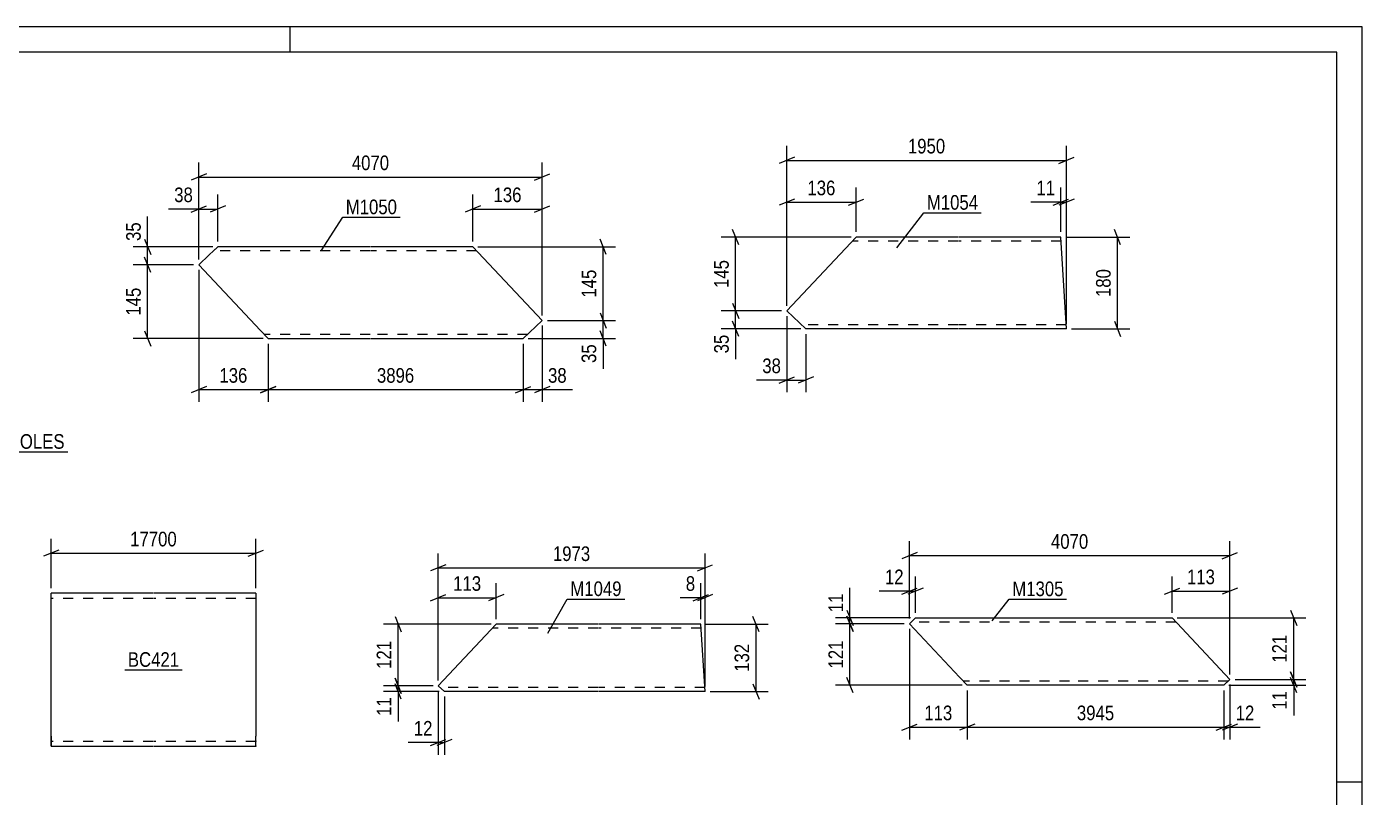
# Model space of a CAD drawing. Header units: millimetres. Extents: x 0 to 420, y 0 to 297.
# Drawn here: x 158.4 to 420, y 146 to 297 of the extents above; entities that cross this region are included whole.
import ezdxf

# ---------------------------------------------------------------- set-up
doc = ezdxf.new("R2010")
doc.units = ezdxf.units.MM
doc.linetypes.add('DXK_LINE_DOT2', pattern=[3.9198, 1.9599, -1.9599])
doc.styles.add('Arial Narrow', font='ARIALN.TTF', dxfattribs={"height": 0.2})

# ---------------------------------------------------------------- blocks, each defined once
blk = doc.blocks.new('Unknown-761544189-1163')
at = {"color": 5, "linetype": 'Continuous'}
for p, q in [((420, 297), (0, 297)), ((210, 292), (210, 297)), ((420, 0), (420, 297)), ((415, 292), (5, 292)), ((415, 5), (415, 292)), ((420, 149), (415, 149))]:
    blk.add_line(p, q, dxfattribs=at)
blk = doc.blocks.new('Part-761544189-8675 - 8674')
at = {"color": 2, "linetype": 'Continuous'}
for p, q in [((307.25, 241.32), (320.86, 255.78)), ((340.86, 255.78), (320.86, 255.78)), ((360.96, 255.78), (340.96, 255.78)), ((362.06, 237.78), (360.96, 255.78)), ((311, 237.78), (307.25, 241.32)), ((340.86, 237.78), (311, 237.78)), ((362.06, 237.78), (340.96, 237.78))]:
    blk.add_line(p, q, dxfattribs=at)
at = {"color": 7, "linetype": 'DXK_LINE_DOT2'}
for p, q in [((340.86, 254.98), (320.1, 254.98)), ((361.01, 254.98), (340.96, 254.98)), ((340.86, 238.58), (310.15, 238.58)), ((362.01, 238.58), (340.96, 238.58)), ((362.01, 238.58), (362.01, 238.65))]:
    blk.add_line(p, q, dxfattribs=at)
blk = doc.blocks.new('Part-761544189-8682 - 8681')
at = {"color": 2, "linetype": 'Continuous'}
for p, q in [((195.82, 253.9), (194.12, 252.3)), ((225.67, 253.9), (195.82, 253.9)), ((245.77, 253.9), (225.77, 253.9)), ((259.38, 239.43), (245.77, 253.9)), ((194.12, 252.3), (192.07, 250.37)), ((204.17, 237.5), (192.07, 250.37)), ((259.38, 239.43), (255.62, 235.9)), ((205.67, 235.9), (204.17, 237.5)), ((205.67, 235.9), (225.67, 235.9)), ((225.77, 235.9), (255.62, 235.9))]:
    blk.add_line(p, q, dxfattribs=at)
at = {"color": 7, "linetype": 'DXK_LINE_DOT2'}
for p, q in [((195.82, 253.9), (194.77, 252.91)), ((225.67, 253.1), (194.97, 253.1)), ((246.52, 253.1), (225.77, 253.1)), ((205.56, 236.02), (204.17, 237.5)), ((225.67, 236.7), (204.92, 236.7)), ((256.47, 236.7), (225.77, 236.7))]:
    blk.add_line(p, q, dxfattribs=at)
blk = doc.blocks.new('Part-761544189-8647 - 8645')
at = {"color": 2, "linetype": 'Continuous'}
for p, q in [((331.28, 180.04), (332.48, 181.17)), ((332.48, 181.17), (362.63, 181.17)), ((362.73, 181.17), (382.73, 181.17)), ((394.08, 169.1), (382.73, 181.17)), ((341.13, 169.57), (331.28, 180.04)), ((342.63, 167.97), (341.13, 169.57)), ((362.63, 167.97), (342.63, 167.97)), ((392.88, 167.97), (362.73, 167.97)), ((392.88, 167.97), (394.08, 169.1))]:
    blk.add_line(p, q, dxfattribs=at)
at = {"color": 7, "linetype": 'DXK_LINE_DOT2'}
for p, q in [((362.63, 180.37), (331.63, 180.37)), ((383.48, 180.37), (362.73, 180.37)), ((342.52, 168.09), (341.13, 169.57)), ((362.63, 168.77), (341.88, 168.77)), ((393.73, 168.77), (362.73, 168.77))]:
    blk.add_line(p, q, dxfattribs=at)
blk = doc.blocks.new('Part-761544189-8655 - 8654')
at = {"color": 2, "linetype": 'Continuous'}
for p, q in [((238.99, 167.89), (250.34, 179.96)), ((270.34, 179.96), (250.34, 179.96)), ((290.44, 179.96), (270.44, 179.96)), ((291.25, 166.76), (290.44, 179.96)), ((240.19, 166.76), (238.99, 167.89)), ((270.34, 166.76), (240.19, 166.76)), ((291.25, 166.76), (270.44, 166.76))]:
    blk.add_line(p, q, dxfattribs=at)
at = {"color": 7, "linetype": 'DXK_LINE_DOT2'}
for p, q in [((270.34, 179.16), (249.59, 179.16)), ((290.49, 179.16), (270.44, 179.16)), ((270.34, 167.56), (239.34, 167.56)), ((291.2, 167.56), (270.44, 167.56)), ((291.2, 167.56), (291.2, 167.62))]:
    blk.add_line(p, q, dxfattribs=at)
blk = doc.blocks.new('Part-761544189-8752 - 8751')
at = {"color": 2, "linetype": 'Continuous'}
for p, q in [((183.17, 185.99), (163.17, 185.99)), ((163.17, 157.99), (163.17, 185.99)), ((203.27, 185.99), (183.27, 185.99)), ((203.27, 185.99), (203.27, 183.99)), ((203.27, 183.99), (203.27, 157.99)), ((163.17, 157.99), (163.17, 155.99)), ((203.27, 155.99), (203.27, 157.99)), ((183.17, 155.99), (163.17, 155.99)), ((203.27, 155.99), (183.27, 155.99))]:
    blk.add_line(p, q, dxfattribs=at)
at = {"color": 7, "linetype": 'DXK_LINE_DOT2'}
for p, q in [((183.17, 184.99), (163.17, 184.99)), ((203.27, 184.99), (183.27, 184.99)), ((163.17, 156.14), (163.17, 157.99)), ((163.17, 156.99), (163.17, 157.06)), ((183.17, 156.99), (163.17, 156.99)), ((203.27, 156.99), (183.27, 156.99)), ((203.27, 156.99), (203.27, 157.99)), ((203.27, 157.06), (203.27, 156.99)), ((203.27, 156.14), (203.27, 155.99))]:
    blk.add_line(p, q, dxfattribs=at)
blk = doc.blocks.new('StraightDimension-761544189-8926 - 8674')
at = {"color": 7, "linetype": 'Continuous'}
for p, q in [((307.25, 240.32), (307.25, 225.38)), ((311, 236.78), (311, 225.38)), ((305.75, 227.18), (308.75, 228.38)), ((307.25, 227.78), (311, 227.78)), ((312.5, 228.38), (309.5, 227.18))]:
    blk.add_line(p, q, dxfattribs=at)
at = {"color": 0}
blk.add_wipeout([(306.72, 228.53), (306.72, 232.73), (301.87, 232.73), (301.87, 228.53)], dxfattribs=at)
at = {"color": 7, "linetype": 'Continuous'}
blk.add_line((307.25, 227.78), (301.34, 227.78), dxfattribs=at)
blk.add_line((307.25, 227.78), (301.34, 227.78), dxfattribs=at)
at = {"color": 3, "style": 'Arial Narrow'}
blk.add_text('38', height=2.863, dxfattribs=at).set_placement((302.47, 229.13))
blk = doc.blocks.new('StraightDimension-761544189-8918 - 8674')
at = {"color": 7, "linetype": 'Continuous'}
for p, q in [((360.96, 256.78), (360.96, 265.48)), ((362.06, 238.78), (362.06, 265.48)), ((359.46, 262.03), (362.46, 263.23)), ((363.56, 263.23), (360.56, 262.03)), ((360.96, 262.63), (362.06, 262.63))]:
    blk.add_line(p, q, dxfattribs=at)
at = {"color": 0}
blk.add_wipeout([(360.43, 263.38), (360.43, 267.58), (355.57, 267.58), (355.57, 263.38)], dxfattribs=at)
at = {"color": 7, "linetype": 'Continuous'}
blk.add_line((360.96, 262.63), (355.05, 262.63), dxfattribs=at)
blk.add_line((360.96, 262.63), (355.05, 262.63), dxfattribs=at)
at = {"color": 3, "style": 'Arial Narrow'}
blk.add_text('11', height=2.863, dxfattribs=at).set_placement((356.17, 263.98))
blk = doc.blocks.new('StraightDimension-761544189-8931 - 8674')
at = {"color": 7, "linetype": 'Continuous'}
for p, q in [((306.25, 241.32), (294.4, 241.32)), ((296.65, 242.82), (297.85, 239.82)), ((297.25, 237.78), (297.25, 241.32)), ((297.85, 236.28), (296.65, 239.28)), ((310, 237.78), (294.4, 237.78))]:
    blk.add_line(p, q, dxfattribs=at)
at = {"color": 0}
blk.add_wipeout([(296.5, 237.26), (292.3, 237.26), (292.3, 232.4), (296.5, 232.4)], dxfattribs=at)
at = {"color": 7, "linetype": 'Continuous'}
blk.add_line((297.25, 237.78), (297.25, 231.88), dxfattribs=at)
blk.add_line((297.25, 237.78), (297.25, 231.88), dxfattribs=at)
at = {"color": 3, "style": 'Arial Narrow'}
blk.add_text('35', height=2.863, rotation=90.0002, dxfattribs=at).set_placement((295.9, 233))
blk = doc.blocks.new('StraightDimension-761544189-8938 - 8674')
at = {"color": 7, "linetype": 'Continuous'}
for p, q in [((372.66, 254.28), (371.46, 257.28)), ((361.96, 255.78), (374.46, 255.78)), ((372.06, 237.78), (372.06, 255.78)), ((371.46, 239.28), (372.66, 236.28)), ((363.06, 237.78), (374.46, 237.78))]:
    blk.add_line(p, q, dxfattribs=at)
at = {"color": 0}
blk.add_wipeout([(371.31, 250.13), (367.11, 250.13), (367.11, 243.44), (371.31, 243.44)], dxfattribs=at)
at = {"color": 3, "style": 'Arial Narrow'}
blk.add_text('180', height=2.863, rotation=90.0002, dxfattribs=at).set_placement((370.71, 244.04))
blk = doc.blocks.new('StraightDimension-761544189-8930 - 8674')
at = {"color": 7, "linetype": 'Continuous'}
for p, q in [((297.85, 254.28), (296.65, 257.28)), ((319.86, 255.78), (294.4, 255.78)), ((297.25, 241.32), (297.25, 255.78)), ((306.25, 241.32), (294.4, 241.32)), ((296.65, 242.82), (297.85, 239.82))]:
    blk.add_line(p, q, dxfattribs=at)
at = {"color": 0}
blk.add_wipeout([(296.5, 251.89), (292.3, 251.89), (292.3, 245.21), (296.5, 245.21)], dxfattribs=at)
at = {"color": 3, "style": 'Arial Narrow'}
blk.add_text('145', height=2.863, rotation=90.0002, dxfattribs=at).set_placement((295.9, 245.81))
blk = doc.blocks.new('StraightDimension-761544189-8922 - 8674')
at = {"color": 7, "linetype": 'Continuous'}
for p, q in [((307.25, 242.32), (307.25, 265.48)), ((320.86, 256.78), (320.86, 265.48)), ((308.75, 263.23), (305.75, 262.03)), ((307.25, 262.63), (320.86, 262.63)), ((319.36, 262.03), (322.36, 263.23))]:
    blk.add_line(p, q, dxfattribs=at)
at = {"color": 0}
blk.add_wipeout([(317.39, 263.38), (317.39, 267.58), (310.71, 267.58), (310.71, 263.38)], dxfattribs=at)
at = {"color": 3, "style": 'Arial Narrow'}
blk.add_text('136', height=2.863, dxfattribs=at).set_placement((311.31, 263.98))
blk = doc.blocks.new('StraightDimension-761544189-8944 - 8674')
at = {"color": 7, "linetype": 'Continuous'}
for p, q in [((307.25, 242.32), (307.25, 273.67)), ((362.06, 238.78), (362.06, 273.67)), ((308.75, 271.42), (305.75, 270.22)), ((307.25, 270.82), (362.06, 270.82)), ((360.56, 270.22), (363.56, 271.42))]:
    blk.add_line(p, q, dxfattribs=at)
at = {"color": 0}
blk.add_wipeout([(338.91, 271.57), (338.91, 275.77), (330.4, 275.77), (330.4, 271.57)], dxfattribs=at)
at = {"color": 3, "style": 'Arial Narrow'}
blk.add_text('1950', height=2.863, dxfattribs=at).set_placement((331, 272.17))
blk = doc.blocks.new('StraightDimension-761544189-8980 - 8681')
at = {"color": 7, "linetype": 'Continuous'}
for p, q in [((192.07, 251.37), (192.07, 270.4)), ((259.38, 240.43), (259.38, 270.4)), ((193.57, 268.15), (190.57, 266.95)), ((192.07, 267.55), (259.38, 267.55)), ((257.88, 266.95), (260.88, 268.15))]:
    blk.add_line(p, q, dxfattribs=at)
at = {"color": 0}
blk.add_wipeout([(229.98, 268.3), (229.98, 272.5), (221.47, 272.5), (221.47, 268.3)], dxfattribs=at)
at = {"color": 3, "style": 'Arial Narrow'}
blk.add_text('4070', height=2.863, dxfattribs=at).set_placement((222.07, 268.9))
blk = doc.blocks.new('StraightDimension-761544189-8972 - 8681')
at = {"color": 7, "linetype": 'Continuous'}
for p, q in [((246.77, 253.9), (273.69, 253.9)), ((271.89, 252.4), (270.69, 255.4)), ((271.29, 239.43), (271.29, 253.9)), ((270.69, 240.93), (271.89, 237.93)), ((260.38, 239.43), (273.69, 239.43))]:
    blk.add_line(p, q, dxfattribs=at)
at = {"color": 0}
blk.add_wipeout([(270.54, 250.01), (266.34, 250.01), (266.34, 243.32), (270.54, 243.32)], dxfattribs=at)
at = {"color": 3, "style": 'Arial Narrow'}
blk.add_text('145', height=2.863, rotation=90.0002, dxfattribs=at).set_placement((269.94, 243.92))
blk = doc.blocks.new('StraightDimension-761544189-8960 - 8681')
at = {"color": 7, "linetype": 'Continuous'}
for p, q in [((190.57, 260.68), (193.57, 261.88)), ((192.07, 251.37), (192.07, 264.13)), ((197.32, 261.88), (194.32, 260.68)), ((195.82, 254.9), (195.82, 264.13)), ((192.07, 261.28), (195.82, 261.28))]:
    blk.add_line(p, q, dxfattribs=at)
at = {"color": 0}
blk.add_wipeout([(191.54, 262.03), (191.54, 266.23), (186.68, 266.23), (186.68, 262.03)], dxfattribs=at)
at = {"color": 7, "linetype": 'Continuous'}
blk.add_line((192.07, 261.28), (186.16, 261.28), dxfattribs=at)
blk.add_line((192.07, 261.28), (186.16, 261.28), dxfattribs=at)
at = {"color": 3, "style": 'Arial Narrow'}
blk.add_text('38', height=2.863, dxfattribs=at).set_placement((187.28, 262.63))
blk = doc.blocks.new('StraightDimension-761544189-8956 - 8681')
at = {"color": 7, "linetype": 'Continuous'}
for p, q in [((247.27, 261.88), (244.27, 260.68)), ((245.77, 254.9), (245.77, 264.13)), ((257.88, 260.68), (260.88, 261.88)), ((259.38, 240.43), (259.38, 264.13)), ((245.77, 261.28), (259.38, 261.28))]:
    blk.add_line(p, q, dxfattribs=at)
at = {"color": 0}
blk.add_wipeout([(255.92, 262.03), (255.92, 266.23), (249.23, 266.23), (249.23, 262.03)], dxfattribs=at)
at = {"color": 3, "style": 'Arial Narrow'}
blk.add_text('136', height=2.863, dxfattribs=at).set_placement((249.83, 262.63))
blk = doc.blocks.new('StraightDimension-761544189-8973 - 8681')
at = {"color": 7, "linetype": 'Continuous'}
for p, q in [((270.69, 240.93), (271.89, 237.93)), ((260.38, 239.43), (273.69, 239.43)), ((271.29, 235.9), (271.29, 239.43)), ((256.62, 235.9), (273.69, 235.9)), ((271.89, 234.4), (270.69, 237.4))]:
    blk.add_line(p, q, dxfattribs=at)
at = {"color": 0}
blk.add_wipeout([(270.54, 235.37), (266.34, 235.37), (266.34, 230.52), (270.54, 230.52)], dxfattribs=at)
at = {"color": 7, "linetype": 'Continuous'}
blk.add_line((271.29, 235.9), (271.29, 229.99), dxfattribs=at)
blk.add_line((271.29, 235.9), (271.29, 229.99), dxfattribs=at)
at = {"color": 3, "style": 'Arial Narrow'}
blk.add_text('35', height=2.863, rotation=90.0002, dxfattribs=at).set_placement((269.94, 231.12))
blk = doc.blocks.new('StraightDimension-761544189-10384 - 8681')
at = {"color": 7, "linetype": 'Continuous'}
for p, q in [((194.82, 253.9), (179.22, 253.9)), ((181.47, 255.4), (182.67, 252.4)), ((182.07, 250.37), (182.07, 253.9)), ((182.67, 248.87), (181.47, 251.87)), ((191.07, 250.37), (179.22, 250.37))]:
    blk.add_line(p, q, dxfattribs=at)
at = {"color": 0}
blk.add_wipeout([(181.32, 259.28), (177.12, 259.28), (177.12, 254.42), (181.32, 254.42)], dxfattribs=at)
at = {"color": 7, "linetype": 'Continuous'}
blk.add_line((182.07, 253.9), (182.07, 259.81), dxfattribs=at)
blk.add_line((182.07, 253.9), (182.07, 259.81), dxfattribs=at)
at = {"color": 3, "style": 'Arial Narrow'}
blk.add_text('35', height=2.863, rotation=90.0002, dxfattribs=at).set_placement((180.72, 255.02))
blk = doc.blocks.new('StraightDimension-761544189-10385 - 8681')
at = {"color": 7, "linetype": 'Continuous'}
for p, q in [((182.67, 248.87), (181.47, 251.87)), ((191.07, 250.37), (179.22, 250.37)), ((182.07, 235.9), (182.07, 250.37)), ((204.67, 235.9), (179.22, 235.9)), ((181.47, 237.4), (182.67, 234.4))]:
    blk.add_line(p, q, dxfattribs=at)
at = {"color": 0}
blk.add_wipeout([(181.32, 246.48), (177.12, 246.48), (177.12, 239.79), (181.32, 239.79)], dxfattribs=at)
at = {"color": 3, "style": 'Arial Narrow'}
blk.add_text('145', height=2.863, rotation=90.0002, dxfattribs=at).set_placement((180.72, 240.39))
blk = doc.blocks.new('StraightDimension-761544189-10498 - 8681')
at = {"color": 7, "linetype": 'Continuous'}
for p, q in [((259.38, 238.43), (259.38, 223.5)), ((255.62, 234.9), (255.62, 223.5)), ((254.12, 225.3), (257.12, 226.5)), ((255.62, 225.9), (259.38, 225.9)), ((260.88, 226.5), (257.88, 225.3))]:
    blk.add_line(p, q, dxfattribs=at)
at = {"color": 0}
blk.add_wipeout([(264.76, 226.65), (264.76, 230.85), (259.9, 230.85), (259.9, 226.65)], dxfattribs=at)
at = {"color": 7, "linetype": 'Continuous'}
blk.add_line((259.38, 225.9), (265.28, 225.9), dxfattribs=at)
blk.add_line((259.38, 225.9), (265.28, 225.9), dxfattribs=at)
at = {"color": 3, "style": 'Arial Narrow'}
blk.add_text('38', height=2.863, dxfattribs=at).set_placement((260.5, 227.25))
blk = doc.blocks.new('StraightDimension-761544189-10499 - 8681')
at = {"color": 7, "linetype": 'Continuous'}
for p, q in [((205.67, 234.9), (205.67, 223.5)), ((255.62, 234.9), (255.62, 223.5)), ((207.17, 226.5), (204.17, 225.3)), ((205.67, 225.9), (255.62, 225.9)), ((254.12, 225.3), (257.12, 226.5))]:
    blk.add_line(p, q, dxfattribs=at)
at = {"color": 0}
blk.add_wipeout([(234.9, 226.65), (234.9, 230.85), (226.39, 230.85), (226.39, 226.65)], dxfattribs=at)
at = {"color": 3, "style": 'Arial Narrow'}
blk.add_text('3896', height=2.863, dxfattribs=at).set_placement((226.99, 227.25))
blk = doc.blocks.new('StraightDimension-761544189-10500 - 8681')
at = {"color": 7, "linetype": 'Continuous'}
for p, q in [((192.07, 249.37), (192.07, 223.5)), ((205.67, 234.9), (205.67, 223.5)), ((193.57, 226.5), (190.57, 225.3)), ((192.07, 225.9), (205.67, 225.9)), ((204.17, 225.3), (207.17, 226.5))]:
    blk.add_line(p, q, dxfattribs=at)
at = {"color": 0}
blk.add_wipeout([(202.21, 226.65), (202.21, 230.85), (195.53, 230.85), (195.53, 226.65)], dxfattribs=at)
at = {"color": 3, "style": 'Arial Narrow'}
blk.add_text('136', height=2.863, dxfattribs=at).set_placement((196.13, 227.25))
blk = doc.blocks.new('StraightDimension-761544189-10779 - 8645')
at = {"color": 7, "linetype": 'Continuous'}
for p, q in [((405.96, 170.6), (407.16, 167.6)), ((393.88, 167.97), (408.96, 167.97)), ((395.08, 169.1), (408.96, 169.1)), ((407.16, 166.47), (405.96, 169.47)), ((406.56, 167.97), (406.56, 169.1))]:
    blk.add_line(p, q, dxfattribs=at)
at = {"color": 0}
blk.add_wipeout([(405.81, 167.44), (401.61, 167.44), (401.61, 162.59), (405.81, 162.59)], dxfattribs=at)
at = {"color": 7, "linetype": 'Continuous'}
blk.add_line((406.56, 167.97), (406.56, 162.06), dxfattribs=at)
blk.add_line((406.56, 167.97), (406.56, 162.06), dxfattribs=at)
at = {"color": 3, "style": 'Arial Narrow'}
blk.add_text('11', height=2.863, rotation=90.0002, dxfattribs=at).set_placement((405.21, 163.19))
blk = doc.blocks.new('StraightDimension-761544189-10726 - 8645')
at = {"color": 7, "linetype": 'Continuous'}
for p, q in [((331.48, 181.17), (316.8, 181.17)), ((319.05, 182.67), (320.25, 179.67)), ((320.25, 178.54), (319.05, 181.54)), ((319.65, 180.04), (319.65, 181.17)), ((330.28, 180.04), (316.8, 180.04))]:
    blk.add_line(p, q, dxfattribs=at)
at = {"color": 0}
blk.add_wipeout([(318.9, 186.55), (314.7, 186.55), (314.7, 181.69), (318.9, 181.69)], dxfattribs=at)
at = {"color": 7, "linetype": 'Continuous'}
blk.add_line((319.65, 181.17), (319.65, 187.07), dxfattribs=at)
blk.add_line((319.65, 181.17), (319.65, 187.07), dxfattribs=at)
at = {"color": 3, "style": 'Arial Narrow'}
blk.add_text('11', height=2.863, rotation=90.0002, dxfattribs=at).set_placement((318.3, 182.29))
blk = doc.blocks.new('StraightDimension-761544189-10778 - 8645')
at = {"color": 7, "linetype": 'Continuous'}
for p, q in [((383.73, 181.17), (408.96, 181.17)), ((405.96, 182.67), (407.16, 179.67)), ((406.56, 169.1), (406.56, 181.17)), ((407.16, 167.6), (405.96, 170.6)), ((395.08, 169.1), (408.96, 169.1))]:
    blk.add_line(p, q, dxfattribs=at)
at = {"color": 0}
blk.add_wipeout([(405.81, 178.48), (401.61, 178.48), (401.61, 171.79), (405.81, 171.79)], dxfattribs=at)
at = {"color": 3, "style": 'Arial Narrow'}
blk.add_text('121', height=2.863, rotation=90.0002, dxfattribs=at).set_placement((405.21, 172.39))
blk = doc.blocks.new('StraightDimension-761544189-10727 - 8645')
at = {"color": 7, "linetype": 'Continuous'}
for p, q in [((319.05, 181.54), (320.25, 178.54)), ((330.28, 180.04), (316.8, 180.04)), ((319.65, 167.97), (319.65, 180.04)), ((341.63, 167.97), (316.8, 167.97)), ((320.25, 166.47), (319.05, 169.47))]:
    blk.add_line(p, q, dxfattribs=at)
at = {"color": 0}
blk.add_wipeout([(318.9, 177.34), (314.7, 177.34), (314.7, 170.66), (318.9, 170.66)], dxfattribs=at)
at = {"color": 3, "style": 'Arial Narrow'}
blk.add_text('121', height=2.863, rotation=90.0002, dxfattribs=at).set_placement((318.3, 171.26))
blk = doc.blocks.new('StraightDimension-761544189-8860 - 8645')
at = {"color": 7, "linetype": 'Continuous'}
for p, q in [((331.28, 181.04), (331.28, 189.28)), ((332.48, 182.17), (332.48, 189.28)), ((329.78, 185.83), (332.78, 187.03)), ((333.98, 187.03), (330.98, 185.83)), ((331.28, 186.43), (332.48, 186.43))]:
    blk.add_line(p, q, dxfattribs=at)
at = {"color": 0}
blk.add_wipeout([(330.76, 187.18), (330.76, 191.38), (325.9, 191.38), (325.9, 187.18)], dxfattribs=at)
at = {"color": 7, "linetype": 'Continuous'}
blk.add_line((331.28, 186.43), (325.37, 186.43), dxfattribs=at)
blk.add_line((331.28, 186.43), (325.37, 186.43), dxfattribs=at)
at = {"color": 3, "style": 'Arial Narrow'}
blk.add_text('12', height=2.863, dxfattribs=at).set_placement((326.5, 187.78))
blk = doc.blocks.new('StraightDimension-761544189-8880 - 8645')
at = {"color": 7, "linetype": 'Continuous'}
for p, q in [((331.28, 181.04), (331.28, 196.22)), ((394.08, 170.1), (394.08, 196.22)), ((332.78, 193.97), (329.78, 192.77)), ((392.58, 192.77), (395.58, 193.97)), ((331.28, 193.37), (394.08, 193.37))]:
    blk.add_line(p, q, dxfattribs=at)
at = {"color": 0}
blk.add_wipeout([(366.94, 194.12), (366.94, 198.32), (358.42, 198.32), (358.42, 194.12)], dxfattribs=at)
at = {"color": 3, "style": 'Arial Narrow'}
blk.add_text('4070', height=2.863, dxfattribs=at).set_placement((359.02, 194.72))
blk = doc.blocks.new('StraightDimension-761544189-8856 - 8645')
at = {"color": 7, "linetype": 'Continuous'}
for p, q in [((382.73, 182.17), (382.73, 189.28)), ((394.08, 170.1), (394.08, 189.28)), ((381.23, 185.83), (384.23, 187.03)), ((382.73, 186.43), (394.08, 186.43)), ((395.58, 187.03), (392.58, 185.83))]:
    blk.add_line(p, q, dxfattribs=at)
at = {"color": 0}
blk.add_wipeout([(391.75, 187.18), (391.75, 191.38), (385.06, 191.38), (385.06, 187.18)], dxfattribs=at)
at = {"color": 3, "style": 'Arial Narrow'}
blk.add_text('113', height=2.863, dxfattribs=at).set_placement((385.66, 187.78))
blk = doc.blocks.new('StraightDimension-761544189-10893 - 8645')
at = {"color": 7, "linetype": 'Continuous'}
for p, q in [((394.08, 168.1), (394.08, 157.38)), ((392.88, 166.97), (392.88, 157.38)), ((391.38, 159.18), (394.38, 160.38)), ((395.58, 160.38), (392.58, 159.18)), ((392.88, 159.78), (394.08, 159.78))]:
    blk.add_line(p, q, dxfattribs=at)
at = {"color": 0}
blk.add_wipeout([(399.46, 160.53), (399.46, 164.73), (394.6, 164.73), (394.6, 160.53)], dxfattribs=at)
at = {"color": 7, "linetype": 'Continuous'}
blk.add_line((394.08, 159.78), (399.99, 159.78), dxfattribs=at)
blk.add_line((394.08, 159.78), (399.99, 159.78), dxfattribs=at)
at = {"color": 3, "style": 'Arial Narrow'}
blk.add_text('12', height=2.863, dxfattribs=at).set_placement((395.2, 161.13))
blk = doc.blocks.new('StraightDimension-761544189-10894 - 8645')
at = {"color": 7, "linetype": 'Continuous'}
for p, q in [((342.63, 166.97), (342.63, 157.38)), ((392.88, 166.97), (392.88, 157.38)), ((344.13, 160.38), (341.13, 159.18)), ((342.63, 159.78), (392.88, 159.78)), ((391.38, 159.18), (394.38, 160.38))]:
    blk.add_line(p, q, dxfattribs=at)
at = {"color": 0}
blk.add_wipeout([(372.01, 160.53), (372.01, 164.73), (363.5, 164.73), (363.5, 160.53)], dxfattribs=at)
at = {"color": 3, "style": 'Arial Narrow'}
blk.add_text('3945', height=2.863, dxfattribs=at).set_placement((364.1, 161.13))
blk = doc.blocks.new('StraightDimension-761544189-10895 - 8645')
at = {"color": 7, "linetype": 'Continuous'}
for p, q in [((331.28, 179.04), (331.28, 157.38)), ((342.63, 166.97), (342.63, 157.38)), ((329.78, 159.18), (332.78, 160.38)), ((331.28, 159.78), (342.63, 159.78)), ((344.13, 160.38), (341.13, 159.18))]:
    blk.add_line(p, q, dxfattribs=at)
at = {"color": 0}
blk.add_wipeout([(340.3, 160.53), (340.3, 164.73), (333.61, 164.73), (333.61, 160.53)], dxfattribs=at)
at = {"color": 3, "style": 'Arial Narrow'}
blk.add_text('113', height=2.863, dxfattribs=at).set_placement((334.21, 161.13))
blk = doc.blocks.new('StraightDimension-761544189-10615 - 8654')
at = {"color": 7, "linetype": 'Continuous'}
for p, q in [((237.99, 167.89), (228.3, 167.89)), ((230.55, 169.39), (231.75, 166.39)), ((231.75, 165.26), (230.55, 168.26)), ((231.15, 166.76), (231.15, 167.89)), ((239.19, 166.76), (228.3, 166.76))]:
    blk.add_line(p, q, dxfattribs=at)
at = {"color": 0}
blk.add_wipeout([(230.4, 166.23), (226.2, 166.23), (226.2, 161.38), (230.4, 161.38)], dxfattribs=at)
at = {"color": 7, "linetype": 'Continuous'}
blk.add_line((231.15, 166.76), (231.15, 160.85), dxfattribs=at)
blk.add_line((231.15, 166.76), (231.15, 160.85), dxfattribs=at)
at = {"color": 3, "style": 'Arial Narrow'}
blk.add_text('11', height=2.863, rotation=90.0002, dxfattribs=at).set_placement((229.8, 161.98))
blk = doc.blocks.new('StraightDimension-761544189-8892 - 8654')
at = {"color": 7, "linetype": 'Continuous'}
for p, q in [((238.99, 166.89), (238.99, 154.36)), ((240.19, 165.76), (240.19, 154.36)), ((237.49, 156.16), (240.49, 157.36)), ((241.69, 157.36), (238.69, 156.16)), ((238.99, 156.76), (240.19, 156.76))]:
    blk.add_line(p, q, dxfattribs=at)
at = {"color": 0}
blk.add_wipeout([(238.47, 157.51), (238.47, 161.71), (233.61, 161.71), (233.61, 157.51)], dxfattribs=at)
at = {"color": 7, "linetype": 'Continuous'}
blk.add_line((238.99, 156.76), (233.08, 156.76), dxfattribs=at)
blk.add_line((238.99, 156.76), (233.08, 156.76), dxfattribs=at)
at = {"color": 3, "style": 'Arial Narrow'}
blk.add_text('12', height=2.863, dxfattribs=at).set_placement((234.21, 158.11))
blk = doc.blocks.new('StraightDimension-761544189-8884 - 8654')
at = {"color": 7, "linetype": 'Continuous'}
for p, q in [((290.44, 180.96), (290.44, 187.98)), ((291.25, 167.76), (291.25, 187.98)), ((288.94, 184.53), (291.94, 185.73)), ((292.75, 185.73), (289.75, 184.53)), ((290.44, 185.13), (291.25, 185.13))]:
    blk.add_line(p, q, dxfattribs=at)
at = {"color": 0}
blk.add_wipeout([(289.91, 185.88), (289.91, 190.08), (286.89, 190.08), (286.89, 185.88)], dxfattribs=at)
at = {"color": 7, "linetype": 'Continuous'}
blk.add_line((290.44, 185.13), (286.36, 185.13), dxfattribs=at)
blk.add_line((290.44, 185.13), (286.36, 185.13), dxfattribs=at)
at = {"color": 3, "style": 'Arial Narrow'}
blk.add_text('8', height=2.86, dxfattribs=at).set_placement((287.49, 186.48))
blk = doc.blocks.new('StraightDimension-761544189-8904 - 8654')
at = {"color": 7, "linetype": 'Continuous'}
for p, q in [((301.85, 178.46), (300.65, 181.46)), ((291.44, 179.96), (303.65, 179.96)), ((301.25, 166.76), (301.25, 179.96)), ((300.65, 168.26), (301.85, 165.26)), ((292.25, 166.76), (303.65, 166.76))]:
    blk.add_line(p, q, dxfattribs=at)
at = {"color": 0}
blk.add_wipeout([(300.5, 176.7), (296.3, 176.7), (296.3, 170.02), (300.5, 170.02)], dxfattribs=at)
at = {"color": 3, "style": 'Arial Narrow'}
blk.add_text('132', height=2.863, rotation=90.0002, dxfattribs=at).set_placement((299.9, 170.62))
blk = doc.blocks.new('StraightDimension-761544189-8888 - 8654')
at = {"color": 7, "linetype": 'Continuous'}
for p, q in [((238.99, 168.89), (238.99, 187.98)), ((250.34, 180.96), (250.34, 187.98)), ((237.49, 184.53), (240.49, 185.73)), ((238.99, 185.13), (250.34, 185.13)), ((251.84, 185.73), (248.84, 184.53))]:
    blk.add_line(p, q, dxfattribs=at)
at = {"color": 0}
blk.add_wipeout([(248.01, 185.88), (248.01, 190.08), (241.32, 190.08), (241.32, 185.88)], dxfattribs=at)
at = {"color": 3, "style": 'Arial Narrow'}
blk.add_text('113', height=2.863, dxfattribs=at).set_placement((241.92, 186.48))
blk = doc.blocks.new('StraightDimension-761544189-8910 - 8654')
at = {"color": 7, "linetype": 'Continuous'}
for p, q in [((238.99, 168.89), (238.99, 193.82)), ((291.25, 167.76), (291.25, 193.82)), ((240.49, 191.57), (237.49, 190.37)), ((289.75, 190.37), (292.75, 191.57)), ((238.99, 190.97), (291.25, 190.97))]:
    blk.add_line(p, q, dxfattribs=at)
at = {"color": 0}
blk.add_wipeout([(269.38, 191.72), (269.38, 195.92), (260.86, 195.92), (260.86, 191.72)], dxfattribs=at)
at = {"color": 3, "style": 'Arial Narrow'}
blk.add_text('1973', height=2.863, dxfattribs=at).set_placement((261.46, 192.32))
blk = doc.blocks.new('StraightDimension-761544189-10614 - 8654')
at = {"color": 7, "linetype": 'Continuous'}
for p, q in [((230.55, 181.46), (231.75, 178.46)), ((249.34, 179.96), (228.3, 179.96)), ((231.15, 167.89), (231.15, 179.96)), ((237.99, 167.89), (228.3, 167.89)), ((231.75, 166.39), (230.55, 169.39))]:
    blk.add_line(p, q, dxfattribs=at)
at = {"color": 0}
blk.add_wipeout([(230.4, 177.27), (226.2, 177.27), (226.2, 170.58), (230.4, 170.58)], dxfattribs=at)
at = {"color": 3, "style": 'Arial Narrow'}
blk.add_text('121', height=2.863, rotation=90.0002, dxfattribs=at).set_placement((229.8, 171.18))
blk = doc.blocks.new('StraightDimension-761544189-9080 - 8751')
at = {"color": 7, "linetype": 'Continuous'}
for p, q in [((163.17, 186.99), (163.17, 196.69)), ((203.27, 186.99), (203.27, 196.69)), ((164.67, 194.44), (161.67, 193.24)), ((163.17, 193.84), (203.27, 193.84)), ((201.77, 193.24), (204.77, 194.44))]:
    blk.add_line(p, q, dxfattribs=at)
at = {"color": 0}
blk.add_wipeout([(188.39, 194.59), (188.39, 198.79), (178.05, 198.79), (178.05, 194.59)], dxfattribs=at)
at = {"color": 3, "style": 'Arial Narrow'}
blk.add_text('17700', height=2.863, dxfattribs=at).set_placement((178.65, 195.19))
blk = doc.blocks.new('Mark-761544189-9172 - 8674')
at = {"color": 0}
blk.add_wipeout([(344.76, 261.15), (344.76, 264.15), (334.71, 264.15), (334.71, 261.15)], dxfattribs=at)
blk.add_wipeout([(344.76, 261.15), (344.76, 264.15), (334.71, 264.15), (334.71, 261.15)], dxfattribs=at)
at = {"color": 30, "linetype": 'Continuous'}
for p, q in [((328.85, 253.69), (334.11, 260.55)), ((334.11, 260.55), (345.36, 260.55))]:
    blk.add_line(p, q, dxfattribs=at)
at = {"color": 3, "style": 'Arial Narrow'}
blk.add_text('M1054', height=2.863, dxfattribs=at).set_placement((334.71, 261.15))
blk = doc.blocks.new('Mark-761544189-9175 - 8681')
at = {"color": 0}
blk.add_wipeout([(230.94, 260.27), (230.94, 263.27), (220.88, 263.27), (220.88, 260.27)], dxfattribs=at)
blk.add_wipeout([(230.94, 260.27), (230.94, 263.27), (220.88, 263.27), (220.88, 260.27)], dxfattribs=at)
at = {"color": 30, "linetype": 'Continuous'}
for p, q in [((216.05, 253.11), (220.28, 259.67)), ((220.28, 259.67), (231.54, 259.67))]:
    blk.add_line(p, q, dxfattribs=at)
at = {"color": 3, "style": 'Arial Narrow'}
blk.add_text('M1050', height=2.863, dxfattribs=at).set_placement((220.88, 260.27))
blk = doc.blocks.new('Mark-761544189-9163 - 8645')
at = {"color": 0}
blk.add_wipeout([(361.49, 185.44), (361.49, 188.44), (351.44, 188.44), (351.44, 185.44)], dxfattribs=at)
blk.add_wipeout([(361.49, 185.44), (361.49, 188.44), (351.44, 188.44), (351.44, 185.44)], dxfattribs=at)
at = {"color": 30, "linetype": 'Continuous'}
for p, q in [((347.51, 180.6), (350.84, 184.84)), ((350.84, 184.84), (362.09, 184.84))]:
    blk.add_line(p, q, dxfattribs=at)
at = {"color": 3, "style": 'Arial Narrow'}
blk.add_text('M1305', height=2.863, dxfattribs=at).set_placement((351.44, 185.44))
blk = doc.blocks.new('Mark-761544189-9166 - 8654')
at = {"color": 0}
blk.add_wipeout([(274.92, 185.46), (274.92, 188.46), (264.87, 188.46), (264.87, 185.46)], dxfattribs=at)
blk.add_wipeout([(274.92, 185.46), (274.92, 188.46), (264.87, 188.46), (264.87, 185.46)], dxfattribs=at)
at = {"color": 30, "linetype": 'Continuous'}
for p, q in [((260.45, 178.2), (264.27, 184.86)), ((264.27, 184.86), (275.52, 184.86))]:
    blk.add_line(p, q, dxfattribs=at)
at = {"color": 3, "style": 'Arial Narrow'}
blk.add_text('M1049', height=2.863, dxfattribs=at).set_placement((264.87, 185.46))
blk = doc.blocks.new('Mark-761544189-9194 - 8743')
at = {"color": 0}
blk.add_wipeout([(142.11, 214.31), (142.11, 217.31), (140.29, 217.31), (140.29, 214.31)], dxfattribs=at)
blk.add_wipeout([(142.11, 214.31), (142.11, 217.31), (140.29, 217.31), (140.29, 214.31)], dxfattribs=at)
at = {"color": 7, "linetype": 'Continuous'}
blk.add_line((132.55, 227.9), (139.69, 213.71), dxfattribs=at)
at = {"color": 0}
blk.add_wipeout([(144.84, 214.31), (144.84, 217.31), (143.01, 217.31), (143.01, 214.31)], dxfattribs=at)
blk.add_wipeout([(144.84, 214.31), (144.84, 217.31), (143.01, 217.31), (143.01, 214.31)], dxfattribs=at)
at = {"color": 3, "style": 'Arial Narrow'}
blk.add_text('4', height=2.86, dxfattribs=at).set_placement((140.29, 214.31))
at = {"color": 0}
blk.add_wipeout([(149.4, 214.31), (149.4, 217.31), (145.74, 217.31), (145.74, 214.31)], dxfattribs=at)
blk.add_wipeout([(149.4, 214.31), (149.4, 217.31), (145.74, 217.31), (145.74, 214.31)], dxfattribs=at)
at = {"color": 3, "style": 'Arial Narrow'}
blk.add_text('#', height=2.86, dxfattribs=at).set_placement((143.01, 214.31))
at = {"color": 0}
blk.add_wipeout([(165.83, 214.31), (165.83, 217.31), (150.3, 217.31), (150.3, 214.31)], dxfattribs=at)
blk.add_wipeout([(165.83, 214.31), (165.83, 217.31), (150.3, 217.31), (150.3, 214.31)], dxfattribs=at)
at = {"color": 7, "linetype": 'Continuous'}
blk.add_line((139.69, 213.71), (166.43, 213.71), dxfattribs=at)
at = {"color": 3, "style": 'Arial Narrow'}
for s, p in [('33', (145.74, 214.31)), ('Ø  HOLES', (150.3, 214.31))]:
    blk.add_text(s, height=2.863, dxfattribs=at).set_placement(p)
blk = doc.blocks.new('Mark-761544189-9195 - 8751')
at = {"color": 0}
blk.add_wipeout([(188.25, 171.59), (188.25, 174.59), (178.2, 174.59), (178.2, 171.59)], dxfattribs=at)
blk.add_wipeout([(188.25, 171.59), (188.25, 174.59), (178.2, 174.59), (178.2, 171.59)], dxfattribs=at)
at = {"color": 30, "linetype": 'Continuous'}
blk.add_line((177.6, 170.99), (188.85, 170.99), dxfattribs=at)
at = {"color": 3, "style": 'Arial Narrow'}
blk.add_text('BC421', height=2.863, dxfattribs=at).set_placement((178.2, 171.59))

msp = doc.modelspace()

# ---------------------------------------------------------------- block references
for name in ['Unknown-761544189-1163', 'Part-761544189-8682 - 8681', 'Part-761544189-8675 - 8674', 'Part-761544189-8752 - 8751', 'Part-761544189-8647 - 8645', 'Part-761544189-8655 - 8654']:
    msp.add_blockref(name, (0, 0))

# ---------------------------------------------------------------- next in the draw order: block references
for name in ['StraightDimension-761544189-8980 - 8681', 'StraightDimension-761544189-8918 - 8674', 'StraightDimension-761544189-8926 - 8674', 'Mark-761544189-9194 - 8743', 'StraightDimension-761544189-9080 - 8751', 'StraightDimension-761544189-8884 - 8654', 'StraightDimension-761544189-10726 - 8645', 'Mark-761544189-9195 - 8751', 'StraightDimension-761544189-10779 - 8645', 'StraightDimension-761544189-10615 - 8654']:
    msp.add_blockref(name, (0, 0))

# ---------------------------------------------------------------- next in the draw order: block references
for name in ['StraightDimension-761544189-8960 - 8681', 'Mark-761544189-9175 - 8681', 'StraightDimension-761544189-8938 - 8674', 'StraightDimension-761544189-8972 - 8681', 'StraightDimension-761544189-8931 - 8674', 'StraightDimension-761544189-8888 - 8654', 'StraightDimension-761544189-8904 - 8654', 'StraightDimension-761544189-10727 - 8645', 'StraightDimension-761544189-10778 - 8645', 'StraightDimension-761544189-8892 - 8654']:
    msp.add_blockref(name, (0, 0))

# ---------------------------------------------------------------- next in the draw order: block references
for name in ['StraightDimension-761544189-8956 - 8681', 'StraightDimension-761544189-10384 - 8681', 'StraightDimension-761544189-8930 - 8674', 'StraightDimension-761544189-8910 - 8654', 'StraightDimension-761544189-8860 - 8645', 'StraightDimension-761544189-10893 - 8645']:
    msp.add_blockref(name, (0, 0))

# ---------------------------------------------------------------- next in the draw order: block references
for name in ['StraightDimension-761544189-8922 - 8674', 'StraightDimension-761544189-10385 - 8681', 'StraightDimension-761544189-8973 - 8681', 'StraightDimension-761544189-8880 - 8645', 'Mark-761544189-9166 - 8654', 'StraightDimension-761544189-10614 - 8654', 'StraightDimension-761544189-10894 - 8645']:
    msp.add_blockref(name, (0, 0))

# ---------------------------------------------------------------- next in the draw order: block references
for name in ['StraightDimension-761544189-8944 - 8674', 'StraightDimension-761544189-10498 - 8681', 'StraightDimension-761544189-8856 - 8645', 'Mark-761544189-9163 - 8645', 'StraightDimension-761544189-10895 - 8645']:
    msp.add_blockref(name, (0, 0))

# ---------------------------------------------------------------- next in the draw order: block references
for name in ['Mark-761544189-9172 - 8674', 'StraightDimension-761544189-10499 - 8681']:
    msp.add_blockref(name, (0, 0))

# ---------------------------------------------------------------- next in the draw order: block references
msp.add_blockref('StraightDimension-761544189-10500 - 8681', (0, 0))

doc.saveas('drawing.dxf')
